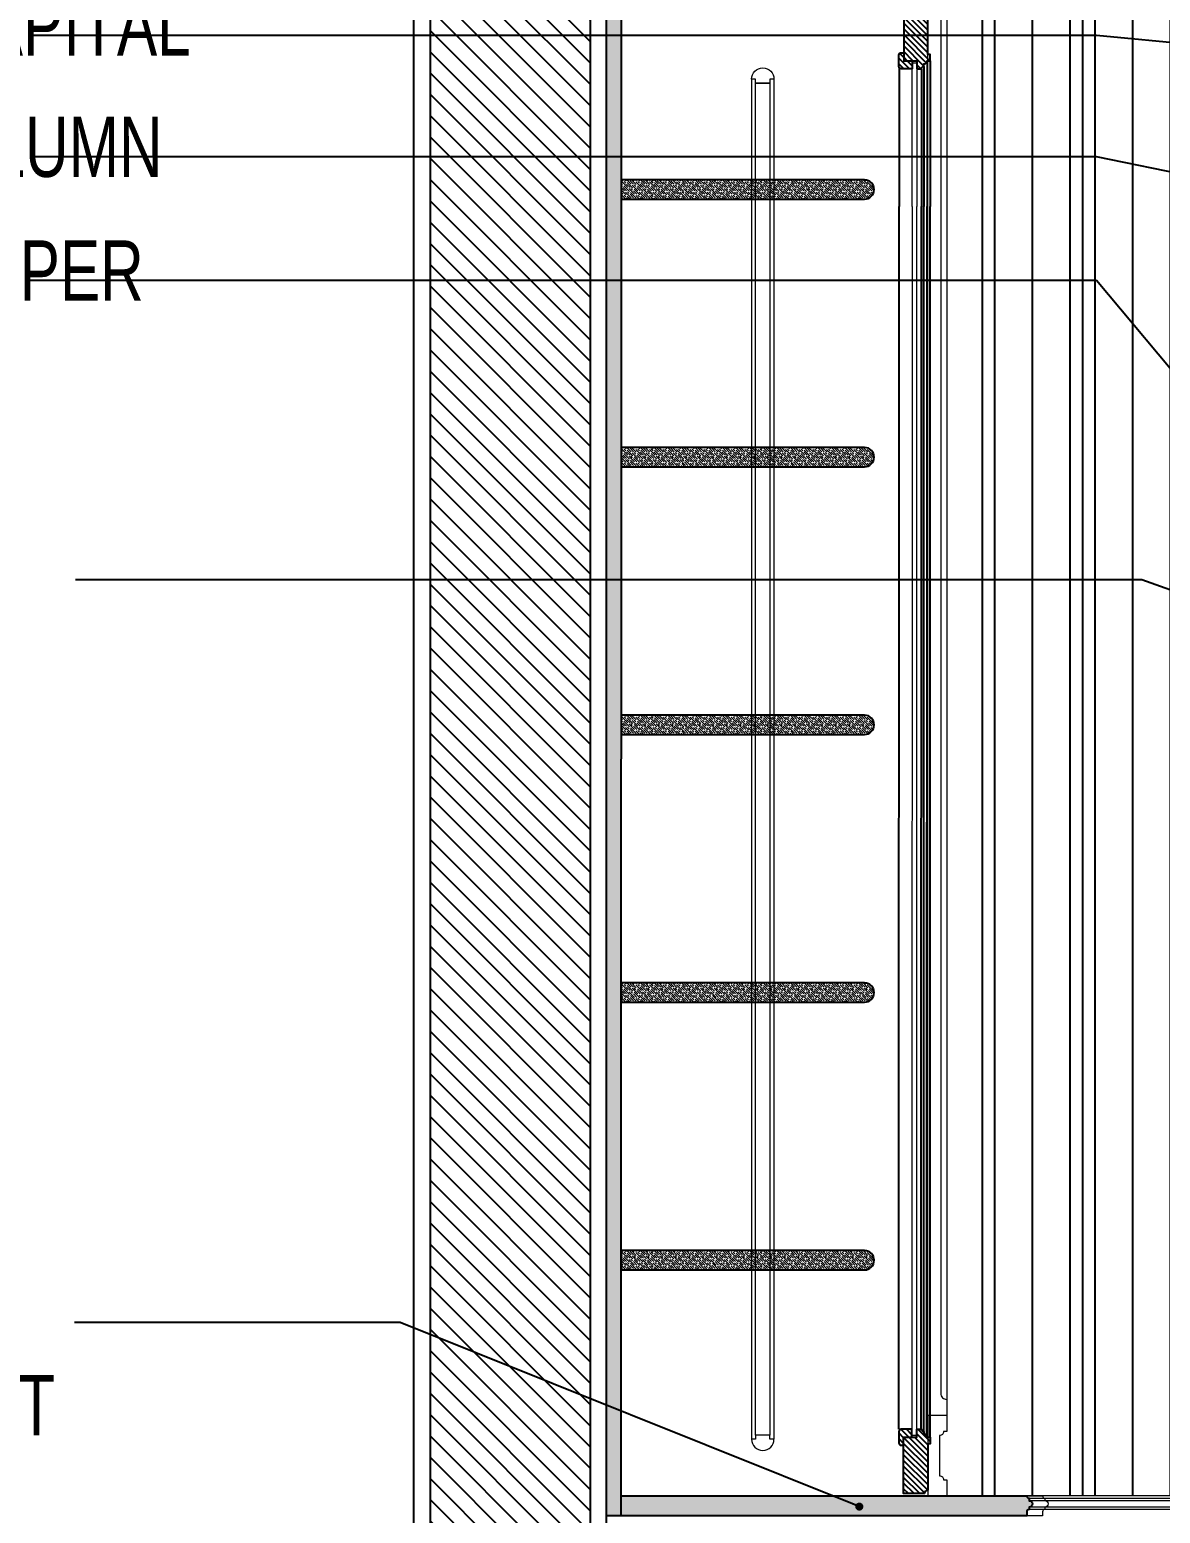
# Model space of a CAD drawing. Header units: inches. Extents: x 274057 to 444617, y 490067 to 635630.
# Drawn here: x 366548 to 367956, y 492973 to 494821 of the extents above; entities that cross this region are included whole.
import ezdxf

# ---------------------------------------------------------------- set-up
doc = ezdxf.new("R2010")
doc.units = ezdxf.units.IN
doc.header["$MEASUREMENT"] = 0
doc.linetypes.add('HIDDEN', pattern=[0.375, 0.25, -0.125])
for name, color, linetype in [('Calliper_wall hatch_CHB', 8, 'Continuous'), ('CQ curtains and frames', 252, 'Continuous'), ('CQ Plaster', 1, 'Continuous'), ('CQ section wall', 3, 'Continuous'), ('CQ text label', 3, 'Continuous'), ('CQ wall section', 5, 'Continuous'), ('CQ Wood plan', 23, 'Continuous'), ('CQ Wood Section', 60, 'Continuous'), ('CQ_callout', 34, 'Continuous'), ('Layer7', 8, 'Continuous'), ('LIGHT', 4, 'Continuous'), ('WOOD 01', 34, 'Continuous')]:
    doc.layers.add(name, color=color, linetype=linetype)
for name, color, linetype, lineweight in [('CQ plan and elev dimension', 252, 'Continuous', 35), ('CQ wooh hatch', 8, 'HIDDEN', 18), ('Glass', 4, 'Continuous', 0)]:
    doc.layers.add(name, color=color, linetype=linetype, lineweight=lineweight)
doc.styles.add('DIM 50', font='romans.shx', dxfattribs={"width": 0.75, "height": 100})
doc.styles.get("Standard").update_dxf_attribs({"font": 'arial.ttf'})
doc.dimstyles.new('CQ 50', dxfattribs={"dimscale": 0.5, "dimtxt": 150, "dimasz": 100, "dimexe": 100, "dimexo": 20, "dimgap": 80, "dimtad": 1, "dimdec": 0, "dimzin": 0, "dimdsep": 46, "dimtxsty": 'Standard', "dimblk": 'DOT', "dimcen": 100, "dimclrd": 250, "dimclre": 250, "dimclrt": 3, "dimadec": 0, "dimazin": 0, "dimtfac": 1, "dimtdec": 0, "dimtofl": 0, "dimtmove": 0, "dimatfit": 3, "dimfxl": 3, "dimtolj": 1, "dimtzin": 0, "dimlwd": -1, "dimarcsym": 0})
doc.dimstyles.get("Standard").update_dxf_attribs({"dimtxt": 0.18, "dimasz": 0.18, "dimexe": 0.18, "dimexo": 0.0625, "dimgap": 0.09, "dimtad": 0, "dimtih": 1, "dimtoh": 1, "dimdec": 4, "dimzin": 0, "dimdsep": 46, "dimtxsty": 'Standard', "dimcen": 0.09, "dimadec": 0, "dimazin": 0, "dimtfac": 1, "dimtdec": 4, "dimtofl": 0, "dimtmove": 0, "dimatfit": 3, "dimfxl": 1, "dimtolj": 1, "dimtzin": 0, "dimarcsym": 0})

# ---------------------------------------------------------------- blocks, each defined once
blk = doc.blocks.new('_Dot')
at = {"color": 0, "linetype": 'ByBlock', "lineweight": -2}
blk.add_line((-0.5, 0), (-1, 0), dxfattribs=at)
at = {"color": 0, "linetype": 'ByBlock', "const_width": 0.5}
blk.add_lwpolyline([(-0.25, 0, 1), (0.25, 0, 1)], format="xyb", close=True, dxfattribs=at)
blk = doc.blocks.new('*D1333')
at = {"layer": 'CQ plan and elev dimension', "color": 250, "lineweight": -2, "transparency": 16777216}
for p, q in [((366689.4, 495694.7), (364948.9, 495694.7)), ((366889.4, 492094.7), (364948.9, 492094.7))]:
    blk.add_line(p, q, dxfattribs=at)
at = {"layer": 'CQ plan and elev dimension', "color": 250, "transparency": 16777216}
blk.add_line((364998.9, 495644.7), (364998.9, 492144.7), dxfattribs=at)
at = {"layer": 'Defpoints', "color": 0, "transparency": 16777216}
for p in [(366699.4, 495694.7, 0), (364998.9, 492094.7), (366899.4, 492094.7, 0)]:
    blk.add_point(p, dxfattribs=at)
at = {"layer": 'CQ plan and elev dimension', "color": 250, "transparency": 16777216, "xscale": 50, "yscale": 50, "zscale": 50}
for p, rotation in [((364998.9, 495694.7), 90.00000000166753), ((364998.9, 492094.7), 270.0000000016675)]:
    blk.add_blockref('_Dot', p, dxfattribs=dict(at, rotation=rotation))
at = {"layer": 'CQ plan and elev dimension', "color": 3, "transparency": 16777216, "insert": (364920.6, 493894.7), "char_height": 75, "attachment_point": 5, "rotation": 90}
blk.add_mtext('\\A1;3600', dxfattribs=at)
blk = doc.blocks.new('*D1335')
at = {"layer": 'CQ plan and elev dimension', "color": 250, "lineweight": -2, "transparency": 16777216}
for p, q in [((367256.3, 495194.7), (365178.4, 495194.7)), ((366579.6, 492094.7), (365178.4, 492094.7))]:
    blk.add_line(p, q, dxfattribs=at)
at = {"layer": 'CQ plan and elev dimension', "color": 250, "transparency": 16777216}
blk.add_line((365228.4, 495144.7), (365228.4, 492144.7), dxfattribs=at)
at = {"layer": 'Defpoints', "color": 0, "transparency": 16777216}
for p in [(367266.3, 495194.7, 0), (365228.4, 492094.7), (366589.6, 492094.7, 0)]:
    blk.add_point(p, dxfattribs=at)
at = {"layer": 'CQ plan and elev dimension', "color": 250, "transparency": 16777216, "xscale": 50, "yscale": 50, "zscale": 50}
for p, rotation in [((365228.4, 495194.7), 90.00000000166753), ((365228.4, 492094.7), 270.0000000016675)]:
    blk.add_blockref('_Dot', p, dxfattribs=dict(at, rotation=rotation))
at = {"layer": 'CQ plan and elev dimension', "color": 3, "transparency": 16777216, "insert": (365150.1, 493644.7), "char_height": 75, "attachment_point": 5, "rotation": 90}
blk.add_mtext('\\A1;3100', dxfattribs=at)
blk = doc.blocks.new('tv cabinet section')
at = {"layer": 'CQ wooh hatch', "ltscale": 1000}
h = blk.add_hatch(dxfattribs=at)
h.set_pattern_fill('GOST_WOOD', color=256, angle=45, style=0)
h.set_pattern_definition([(135, (283.227, -8e-09), (4.242640687, 4.242640687), [10, -2]), (135, (286.055, -8e-09), (4.242640687, 4.242640687), [6, -1.5, 3, -1.5]), (135, (289.591, -0.707), (4.242640687, 4.242640687), [10, -2])])
h.paths.add_polyline_path([(363099.3, 519159.3), (363099.3, 519179.3), (362699.2, 519179.3), (362699.2, 517274.2), (362717.1, 517274.2), (362717.2, 519159.3)])
h = blk.add_hatch(dxfattribs=at)
h.set_pattern_fill('GOST_WOOD', color=256, angle=45, style=0)
h.set_pattern_definition([(135, (253.308, -8e-09), (4.242640687, 4.242640687), [10, -2]), (135, (256.1367, -8e-09), (4.242640687, 4.242640687), [6, -1.5, 3, -1.5]), (135, (259.672, -0.707), (4.242640687, 4.242640687), [10, -2])])
edge = h.paths.add_edge_path()
edge.add_line((362717.2, 518938), (362717.2, 518914))
edge.add_line((362717.2, 518914), (363020.5, 518914))
edge.add_line((363020.5, 518914), (363020.5, 518914))
edge.add_arc((363020.5, 518926), 12, 270.0997, 449.2453)
edge.add_line((363020.6, 518938), (363020.5, 518938))
edge.add_line((363020.5, 518938), (363020.5, 518938))
edge.add_line((363020.5, 518938), (362717.2, 518938))
h = blk.add_hatch(dxfattribs=at)
h.set_pattern_fill('GOST_WOOD', color=256, angle=45, style=0)
h.set_pattern_definition([(135, (253.3085, -333.275), (4.242640687, 4.242640687), [10, -2]), (135, (256.137, -333.275), (4.242640687, 4.242640687), [6, -1.5, 3, -1.5]), (135, (259.6724, -333.982), (4.242640687, 4.242640687), [10, -2])])
edge = h.paths.add_edge_path()
edge.add_line((362717.2, 518604.7), (362717.2, 518580.7))
edge.add_line((362717.2, 518580.7), (363020.5, 518580.7))
edge.add_line((363020.5, 518580.7), (363020.5, 518580.7))
edge.add_arc((363020.5, 518592.7), 12, 270.0997, 449.2453)
edge.add_line((363020.6, 518604.7), (363020.5, 518604.7))
edge.add_line((363020.5, 518604.7), (363020.5, 518604.7))
edge.add_line((363020.5, 518604.7), (362717.2, 518604.7))
h = blk.add_hatch(dxfattribs=at)
h.set_pattern_fill('GOST_WOOD', color=256, angle=45, style=0)
h.set_pattern_definition([(135, (253.3085, -666.6184), (4.242640687, 4.242640687), [10, -2]), (135, (256.137, -666.6184), (4.242640687, 4.242640687), [6, -1.5, 3, -1.5]), (135, (259.6724, -667.3255), (4.242640687, 4.242640687), [10, -2])])
edge = h.paths.add_edge_path()
edge.add_line((362717.2, 518271.4), (362717.2, 518247.4))
edge.add_line((362717.2, 518247.4), (363020.5, 518247.4))
edge.add_line((363020.5, 518247.4), (363020.5, 518247.4))
edge.add_arc((363020.5, 518259.4), 12, 270.0997, 449.2453)
edge.add_line((363020.6, 518271.4), (363020.5, 518271.4))
edge.add_line((363020.5, 518271.4), (363020.5, 518271.4))
edge.add_line((363020.5, 518271.4), (362717.2, 518271.4))
h = blk.add_hatch(dxfattribs=at)
h.set_pattern_fill('GOST_WOOD', color=256, angle=45, style=0)
h.set_pattern_definition([(135, (253.308, -1000.0305), (4.242640687, 4.242640687), [10, -2]), (135, (256.1367, -1000.0305), (4.242640687, 4.242640687), [6, -1.5, 3, -1.5]), (135, (259.672, -1000.7376), (4.242640687, 4.242640687), [10, -2])])
edge = h.paths.add_edge_path()
edge.add_line((362717.2, 517938), (362717.2, 517914))
edge.add_line((362717.2, 517914), (363020.5, 517914))
edge.add_line((363020.5, 517914), (363020.5, 517914))
edge.add_arc((363020.5, 517926), 12, 270.0997, 449.2453)
edge.add_line((363020.6, 517938), (363020.5, 517938))
edge.add_line((363020.5, 517938), (363020.5, 517938))
edge.add_line((363020.5, 517938), (362717.2, 517938))
h = blk.add_hatch(dxfattribs=at)
h.set_pattern_fill('GOST_WOOD', color=256, angle=45, style=0)
h.set_pattern_definition([(135, (253.308, -1333.374), (4.242640687, 4.242640687), [10, -2]), (135, (256.1367, -1333.374), (4.242640687, 4.242640687), [6, -1.5, 3, -1.5]), (135, (259.672, -1334.081), (4.242640687, 4.242640687), [10, -2])])
edge = h.paths.add_edge_path()
edge.add_line((362717.2, 517604.6), (362717.2, 517580.6))
edge.add_line((362717.2, 517580.6), (363020.5, 517580.6))
edge.add_line((363020.5, 517580.6), (363020.5, 517580.6))
edge.add_arc((363020.5, 517592.6), 12, 270.0997, 449.2453)
edge.add_line((363020.6, 517604.6), (363020.5, 517604.6))
edge.add_line((363020.5, 517604.6), (363020.5, 517604.6))
edge.add_line((363020.5, 517604.6), (362717.2, 517604.6))
at = {"layer": 'CQ wooh hatch'}
h = blk.add_hatch(dxfattribs=at)
h.set_pattern_fill('GOST_WOOD', color=256, angle=45, style=0)
h.set_pattern_definition([(135, (38791.1854, -0.0896), (4.24264069, 4.24264069), [10, -2]), (135, (38794.014, -0.0896), (4.24264069, 4.24264069), [6, -1.5, 3, -1.5]), (135, (38797.5494, -0.797), (4.24264069, 4.24264069), [10, -2])])
edge = h.paths.add_edge_path()
edge.add_line((362717.1, 517274.2), (362717.1, 517299.2))
edge.add_line((362717.1, 517299.2), (363222.6, 517299.2))
edge.add_arc((363225.6, 517299.2), 3, 180, 270)
edge.add_line((363225.6, 517296.2), (363225.6, 517293.2))
edge.add_arc((363225.6, 517289.2), 4, -90, 90, ccw=False)
edge.add_line((363225.6, 517285.2), (363225.6, 517282.2))
edge.add_arc((363225.6, 517279.2), 3, 90, 180)
edge.add_line((363222.6, 517279.2), (363222.6, 517274.2))
edge.add_line((363222.6, 517274.2), (362717.1, 517274.2))
at = {"layer": 'Layer7'}
h = blk.add_hatch(dxfattribs=at)
h.set_pattern_fill('ANSI31', color=256, scale=40, angle=-90)
h.set_pattern_definition([(315, (-207868.993, 851314.7023), (3.535533906, 3.535533906), [])])
h.paths.add_polyline_path([(363099.3, 519152.3, -0.397359), (363095.3, 519156.3), (363069.3, 519156.3), (363069.3, 519086.3), (363079.7, 519086.3), (363085.7, 519086.3), (363085.7, 519076.3), (363091.3, 519076.3, -0.414214), (363094.3, 519079.3), (363094.3, 519082.3, 0.414214), (363098.3, 519086.3), (363102.3, 519086.3), (363102.3, 519094.3), (363099.3, 519094.3)])
h = blk.add_hatch(dxfattribs=at)
h.set_pattern_fill('ANSI31', color=256, scale=40, angle=-90)
h.set_pattern_definition([(315, (-207868.993, 851328.702), (3.535533906, 3.535533906), [])])
h.paths.add_polyline_path([(363063.3, 519079.3, 0.414214), (363066.3, 519076.3), (363069.3, 519076.3), (363079.7, 519076.3), (363079.7, 519086.3), (363069.3, 519086.3), (363069.3, 519096.3), (363066.3, 519096.3, 0.414214), (363063.3, 519093.3), (363063.3, 519086.3)])
h = blk.add_hatch(dxfattribs=at)
h.set_pattern_fill('ANSI31', color=256, scale=40, angle=-90)
h.set_pattern_definition([(315, (-207868.9057, 849977.261), (3.535533906, 3.535533906), [])])
h.paths.add_polyline_path([(363063.2, 517372.2), (363063.2, 517365.2, 0.414214), (363066.2, 517362.2), (363069.2, 517362.2), (363069.2, 517372.2), (363079.6, 517372.2), (363079.6, 517382.2), (363069.2, 517382.2), (363066.2, 517382.2, 0.414214), (363063.2, 517379.2)])
h = blk.add_hatch(dxfattribs=at)
h.set_pattern_fill('ANSI31', color=256, scale=40, angle=-90)
h.set_pattern_definition([(315, (-207868.9057, 849963.261), (3.535533906, 3.535533906), [])])
h.paths.add_polyline_path([(363099.2, 517364.2), (363102.2, 517364.2), (363102.2, 517372.2), (363098.2, 517372.2, 0.414214), (363094.2, 517376.2), (363094.2, 517379.2, -0.414214), (363091.2, 517382.2), (363085.6, 517382.2), (363085.6, 517372.2), (363079.6, 517372.2), (363069.2, 517372.2), (363069.2, 517362.2), (363069.2, 517302.2), (363095.2, 517302.2, -0.397359), (363099.2, 517306.2)])
at = {"color": 8, "elevation": 0.1}
for points in [[(363063.5, 519076.3), (363063.5, 518905)], [(363091.3, 519076.3), (363091.3, 518905)], [(363094.3, 519079.3), (363094.3, 518905)], [(363098.3, 519086.3), (363098.3, 518905)], [(363102.3, 519086.3), (363102.3, 518905)], [(363063.4, 517382.2), (363063.5, 518905)], [(363091.2, 517382.2), (363091.3, 518905)], [(363094.2, 517379.2), (363094.3, 518905)], [(363098.2, 517372.2), (363098.3, 518905)], [(363102.2, 517372.2), (363102.3, 518905)]]:
    blk.add_lwpolyline(points, dxfattribs=at)
at = {"layer": 'CQ Wood Section', "ltscale": 1000, "elevation": 0.1}
blk.add_lwpolyline([(362717.2, 519159.3), (362717.1, 517274.2), (362699.2, 517274.2), (362699.2, 519179.3), (363099.2, 519179.3), (363099.2, 519179.3), (363099.2, 519159.3), (363099.2, 519159.3), (362717.2, 519159.3)], dxfattribs=at)
for points in [[(363085.7, 519076.3), (363091.3, 519076.3, -0.414214), (363094.3, 519079.3), (363094.3, 519082.3, 0.414214), (363098.3, 519086.3), (363102.3, 519086.3), (363102.3, 519094.3), (363099.3, 519094.3), (363099.3, 519152.3, -0.397359), (363095.3, 519156.3), (363069.3, 519156.3), (363069.3, 519086.3), (363079.7, 519086.3), (363079.7, 519086.3), (363085.7, 519086.3)], [(363085.6, 517382.2), (363091.2, 517382.2, 0.414214), (363094.2, 517379.2), (363094.2, 517376.2, -0.414214), (363098.2, 517372.2), (363102.2, 517372.2), (363102.2, 517364.2), (363099.2, 517364.2), (363099.2, 517306.2, 0.397359), (363095.2, 517302.2), (363069.2, 517302.2), (363069.2, 517372.2), (363079.6, 517372.2), (363079.6, 517372.2), (363085.6, 517372.2)]]:
    blk.add_lwpolyline(points, format="xyb", close=True, dxfattribs=at)
at = {"layer": 'CQ Wood Section', "ltscale": 1000}
for points, elevation in [([(363079.7, 519086.3), (363079.7, 519076.3), (363069.3, 519076.3), (363066.3, 519076.3, -0.414214), (363063.3, 519079.3), (363063.3, 519086.3), (363063.3, 519093.3, -0.414214), (363066.3, 519096.3), (363069.3, 519096.3), (363069.3, 519086.3), (363079.7, 519086.3), (363079.7, 519076.3)], 0.1), ([(363020.5, 518938), (363020.5, 518938), (362717.2, 518938), (362717.2, 518914), (363020.5, 518914), (363020.5, 518914, 0.992571), (363020.6, 518938)], 0.1), ([(363020.5, 518604.7), (363020.5, 518604.7), (362717.2, 518604.7), (362717.2, 518580.7), (363020.5, 518580.7), (363020.5, 518580.7, 0.992571), (363020.6, 518604.7)], 0.1), ([(363020.5, 518271.4), (363020.5, 518271.4), (362717.2, 518271.4), (362717.2, 518247.4), (363020.5, 518247.4), (363020.5, 518247.4, 0.992571), (363020.6, 518271.4)], 0), ([(363020.5, 517938), (363020.5, 517938), (362717.2, 517938), (362717.2, 517914), (363020.5, 517914), (363020.5, 517914, 0.992571), (363020.6, 517938)], 0), ([(363020.5, 517604.6), (363020.5, 517604.6), (362717.2, 517604.6), (362717.2, 517580.6), (363020.5, 517580.6), (363020.5, 517580.6, 0.992571), (363020.6, 517604.6)], 0), ([(363079.6, 517372.2), (363079.6, 517382.2), (363069.2, 517382.2), (363066.2, 517382.2, 0.414214), (363063.2, 517379.2), (363063.2, 517372.2), (363063.2, 517365.2, 0.414214), (363066.2, 517362.2), (363069.2, 517362.2), (363069.2, 517372.2), (363079.6, 517372.2), (363079.6, 517382.2)], -0.1), ([(362717.1, 517299.2), (363222.6, 517299.2, 0.414214), (363225.6, 517296.2), (363225.6, 517293.2, -1), (363225.6, 517285.2), (363225.6, 517282.2, 0.414214), (363222.6, 517279.2), (363222.6, 517274.2), (362717.1, 517274.2)], -0.1)]:
    blk.add_lwpolyline(points, format="xyb", dxfattribs=dict(at, elevation=elevation))
at = {"layer": 'Glass', "color": 4, "elevation": 0.1}
for points in [[(363079.7, 518905), (363079.7, 519083.7), (363085.7, 519083.7), (363085.7, 518905)], [(363079.7, 518905), (363079.6, 517374.8), (363085.6, 517374.8), (363085.7, 518905)]]:
    blk.add_lwpolyline(points, dxfattribs=at)
at = {"layer": 'LIGHT', "lineweight": 0}
for p, q in [((362879.7, 519063.4, 0.1), (362879.7, 517369.9, -0.1)), ((362907.7, 519063.4, 0.1), (362907.7, 517369.9, -0.1))]:
    blk.add_line(p, q, dxfattribs=at)
for points, elevation in [([(362907.7, 519063.4), (362902.6, 519063.4), (362902.6, 519058.4), (362884.8, 519058.4), (362884.8, 519063.4), (362879.7, 519063.4, -1), (362907.7, 519063.4, -0.928452), (362907.7, 519063.4, -0.090619)], 0.1), ([(362907.7, 517369.9), (362902.6, 517369.9), (362902.6, 517374.9), (362884.8, 517374.9), (362884.8, 517369.9), (362879.7, 517369.9, 1), (362907.7, 517369.9, 0.928452), (362907.7, 517369.9, 0.090619)], -0.1)]:
    blk.add_lwpolyline(points, format="xyb", dxfattribs=dict(at, elevation=elevation))
at = {"layer": 'LIGHT', "lineweight": 0, "elevation": 0.1}
blk.add_lwpolyline([(362884.8, 519058.4), (362902.6, 519058.4), (362902.6, 517374.9), (362884.8, 517374.9)], close=True, dxfattribs=at)
at = {"layer": 'WOOD 01', "lineweight": 0, "ltscale": 500}
blk.add_line((363099.3, 517399.3, 0.1), (363099.3, 517299.2, 0.1), dxfattribs=at)
at = {"layer": 'WOOD 01', "lineweight": 0, "ltscale": 500, "elevation": 0.1}
blk.add_lwpolyline([(363099.3, 517399.3), (363099.3, 519179.3), (363122.9, 519179.3), (363122.9, 517399.3), (363099.3, 517399.3)], dxfattribs=at)
for points in [[(363122.9, 519149.3, 0.414141), (363115.4, 519141.8), (363115.4, 517426.8, 0.414214), (363122.9, 517419.3, 0.414214)], [(363122.9, 517399.3), (363122.9, 517379.3), (363118.9, 517379.3, -0.414214), (363113.9, 517374.3), (363113.9, 517349.3), (363113.9, 517324.3, -0.414214), (363118.9, 517319.3), (363122.9, 517319.3), (363122.9, 517299.3)], [(363215.6, 517299.3), (363242.2, 517299.3, 0.414214), (363245.2, 517296.3), (363245.2, 517293.3, -1), (363245.2, 517285.3), (363245.2, 517282.3, 0.414214), (363242.2, 517279.3), (363242.2, 517274.3), (363215.6, 517274.3)]]:
    blk.add_lwpolyline(points, format="xyb", dxfattribs=at)
blk = doc.blocks.new('ff15 section c and d')
at = {"layer": 'Calliper_wall hatch_CHB'}
h = blk.add_hatch(dxfattribs=at)
h.set_pattern_fill('ANSI31,_O', color=8, scale=150)
h.set_pattern_definition([(45, (0, 0), (-13.25825215, 13.25825215), [])])
h.paths.add_polyline_path([(351925.4, 516299.3), (351725.4, 516299.3), (351725.4, 519999.3), (351925.4, 519999.3)])
h.paths.add_polyline_path([(358625.4, 516299.3), (358425.4, 516299.3), (358425.4, 519999.3), (358625.4, 519999.3)])
at = {"layer": 'CQ Plaster', "color": 1, "ltscale": 0.03}
for p, q in [((358405.4, 516399.3, 0), (358405.4, 519999.3, 0)), ((358645.4, 516399.3, 0), (358645.4, 519999.3, 0))]:
    blk.add_line(p, q, dxfattribs=at)
at = {"layer": 'CQ section wall', "elevation": 0}
blk.add_lwpolyline([(358625.4, 516299.3), (358425.4, 516299.3), (358425.4, 519999.3), (358625.4, 519999.3)], close=True, dxfattribs=at)

msp = doc.modelspace()

# ---------------------------------------------------------------- hatches: boundary and pattern name
at = {"layer": 'CQ curtains and frames', "linetype": 'ByBlock', "ltscale": 200}
h = msp.add_hatch(dxfattribs=at)
h.set_pattern_fill('PLASTI,_O', color=256, scale=500, angle=90)
h.set_pattern_definition([(90, (0, -24304.54), (-125, 8e-15), []), (90, (-15.62, -24304.54), (-125, 8e-15), []), (90, (-31.25, -24304.54), (-125, 8e-15), []), (90, (-78.12, -24304.54), (-125, 8e-15), [])])
edge = h.paths.add_edge_path()
edge.add_line((373323.4, 494995), (367719.9, 494994.7))
edge.add_line((367719.9, 494994.7), (367719.9, 492994.6))
edge.add_line((367719.9, 492994.6), (369386.3, 492994.6))
edge.add_line((369386.3, 492994.6), (369386.3, 494594.7))
edge.add_line((369386.3, 494594.7), (369366.3, 494594.7))
edge.add_line((369366.3, 494594.7), (369356.3, 494732.2))
edge.add_line((369356.3, 494732.2), (369344.8, 494732.2))
edge.add_line((369344.8, 494732.2), (369344.8, 494749.5))
edge.add_line((369344.8, 494749.5), (369333.3, 494749.5))
edge.add_arc((369295.7, 494761.8), 39.5, 341.9049, 445.5472)
edge.add_line((369298.8, 494801.2), (369298.8, 494818.4))
edge.add_line((369298.8, 494818.4), (371733.8, 494818.4))
edge.add_line((371733.8, 494818.4), (371733.8, 494801.2))
edge.add_arc((371734.7, 494765.4), 35.8, 91.5213, 206.3371)
edge.add_line((371702.6, 494749.5), (371687.8, 494749.5))
edge.add_line((371687.8, 494749.5), (371687.8, 494732.2))
edge.add_line((371687.8, 494732.2), (371676.3, 494732.2))
edge.add_line((371676.3, 494732.2), (371676.3, 494674.7))
edge.add_line((371676.3, 494674.7), (371666.3, 494674.7))
edge.add_line((371666.3, 494674.7), (371666.3, 494594.7))
edge.add_line((371666.3, 494594.7), (371644.2, 494594.7))
edge.add_line((371644.2, 494594.7), (371646.3, 492994.5))
edge.add_line((371646.3, 492994.5), (373323.4, 492994.7))
edge.add_line((373323.4, 492994.7), (373323.4, 494995))
h.paths.add_polyline_path([(371872.3, 494724.7), (372732.3, 494724.7), (372732.3, 493364.7), (371872.3, 493364.7)], flags=16)
h.paths.add_polyline_path([(369120.3, 493364.7), (368260.3, 493364.7), (368260.3, 494724.7), (369120.3, 494724.7)], flags=16)

# ---------------------------------------------------------------- linework, layer by layer
at = {"layer": 'CQ Wood plan', "lineweight": 0}
for p, q in [((369386.3, 492994.6, -0.1), (367703.3, 492994.6, -0.1)), ((369386.3, 492991.6, -0.1), (367792.7, 492991.6, -0.1)), ((369386.3, 492988.6, -0.1), (367792.7, 492988.6, -0.1)), ((369386.3, 492980.6, -0.1), (367792.7, 492980.6, -0.1)), ((369386.3, 492977.6, -0.1), (367792.7, 492977.6, -0.1))]:
    msp.add_line(p, q, dxfattribs=at)

# ---------------------------------------------------------------- block references
at = {"layer": 'CQ wall section', "xscale": -1}
msp.add_blockref('ff15 section c and d', (725671.7, -24304.5), dxfattribs=at)
at = {"layer": 'CQ Wood Section'}
msp.add_blockref('tv cabinet section', (4567.1, -24304.5, 0), dxfattribs=at)

# ---------------------------------------------------------------- texts
at = {"layer": 'CQ text label', "ltscale": 500, "char_height": 75, "width": 726.812, "attachment_point": 1, "style": 'DIM 50'}
for s, insert in [('{\\fCityBlueprint|b0|i0|c2|p2;GYPSUM CAPITAL}', (366087.9, 494863.3)), ('{\\fCityBlueprint|b0|i0|c2|p2;GYPSUM COLUMN}', (366040.2, 494712.2)), ('{\\fCityBlueprint|b0|i0|c2|p2;(SMDS) WALLPAPER}', (365941.6, 494558.1)), ('{\\fCityBlueprint|b0|i0|c2|p2;FRENCH OAK WOODEN CABINET}', (365885.5, 493270.2))]:
    msp.add_mtext(s, dxfattribs=dict(at, insert=insert))

# ---------------------------------------------------------------- dimensions: what is measured, and where the dimension line sits
at = {"layer": 'CQ plan and elev dimension'}
for base, p1, p2, picture, middle in [((364998.9, 492094.7, 0), (366699.4, 495694.7, 0), (366899.4, 492094.7, 0), '*D1333', (364920.6, 493894.7, 0)), ((365228.4, 492094.7, 0), (367266.3, 495194.7, 0), (366589.6, 492094.7, 0), '*D1335', (365150.1, 493644.7, 0))]:
    dim = msp.add_linear_dim(base=base, p1=p1, p2=p2, angle=90, dimstyle='CQ 50', override={"dimtmove": 1}, dxfattribs=at)
    dim.commit()
    dim.dimension.update_dxf_attribs({"geometry": picture, "text_midpoint": middle})

# ---------------------------------------------------------------- leaders
at = {"layer": 'CQ_callout'}
for points in [[(369471.3, 494659.8), (367876.5, 494813.3), (366548, 494813.3)], [(369471.3, 494335.6), (367876.5, 494662.2), (366548, 494662.2)], [(368150.1, 494181.5), (367876.5, 494508.1), (366548, 494508.1)], [(368844.7, 493809), (367933, 494135.6), (366604.5, 494135.6)], [(367581.1, 492981.3), (367009, 493210.8), (366603.5, 493210.8)]]:
    msp.add_leader(points, dimstyle='Standard', override={"dimasz": 10, "dimldrblk": 'Dot', "dimfxl": 0.1, "dimarcsym": 2}, dxfattribs=at)

doc.saveas('drawing.dxf')
